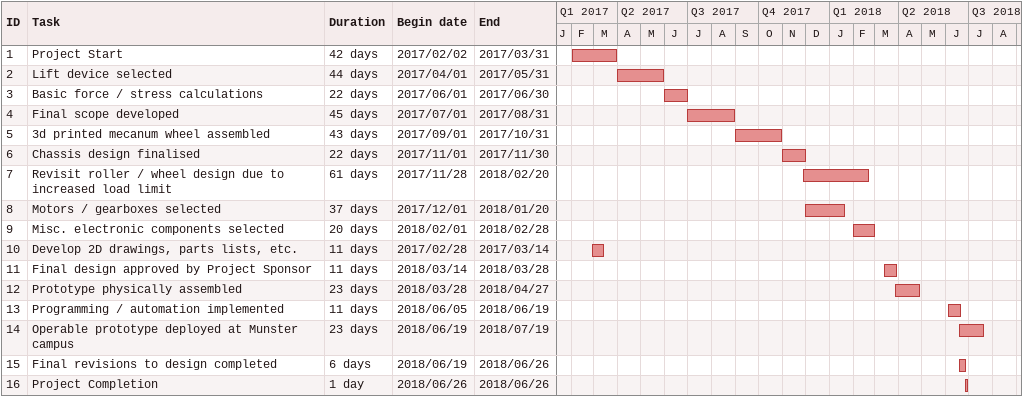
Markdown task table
| ID | Task | Duration | Start | Finish |
|---|---|---|---|---|
| 1 | Project Start | 42d | 2017-02-02 | 2017-03-31 |
| 2 | Lift device selected | 44d | 2017-04-01 | 2017-05-31 |
| 3 | Basic force / stress calculations | 22d | 2017-06-01 | 2017-06-30 |
| 4 | Final scope developed | 45d | 2017-07-01 | 2017-08-31 |
| 5 | 3d printed mecanum wheel assembled | 43d | 2017-09-01 | 2017-10-31 |
| 6 | Chassis design finalised | 22d | 2017-11-01 | 2017-11-30 |
| 7 | Revisit roller / wheel design due to increased load limit | 61d | 2017-11-28 | 2018-02-20 |
| 8 | Motors / gearboxes selected | 37d | 2017-12-01 | 2018-01-20 |
| 9 | Misc. electronic components selected | 20d | 2018-02-01 | 2018-02-28 |
| 10 | Develop 2D drawings, parts lists, etc. | 11d | 2017-02-28 | 2017-03-14 |
| 11 | Final design approved by Project Sponsor | 11d | 2018-03-14 | 2018-03-28 |
| 12 | Prototype physically assembled | 23d | 2018-03-28 | 2018-04-27 |
| 13 | Programming / automation implemented | 11d | 2018-06-05 | 2018-06-19 |
| 14 | Operable prototype deployed at Munster campus | 23d | 2018-06-19 | 2018-07-19 |
| 15 | Final revisions to design completed | 6d | 2018-06-19 | 2018-06-26 |
| 16 | Project Completion | 1d | 2018-06-26 | 2018-06-26 |
